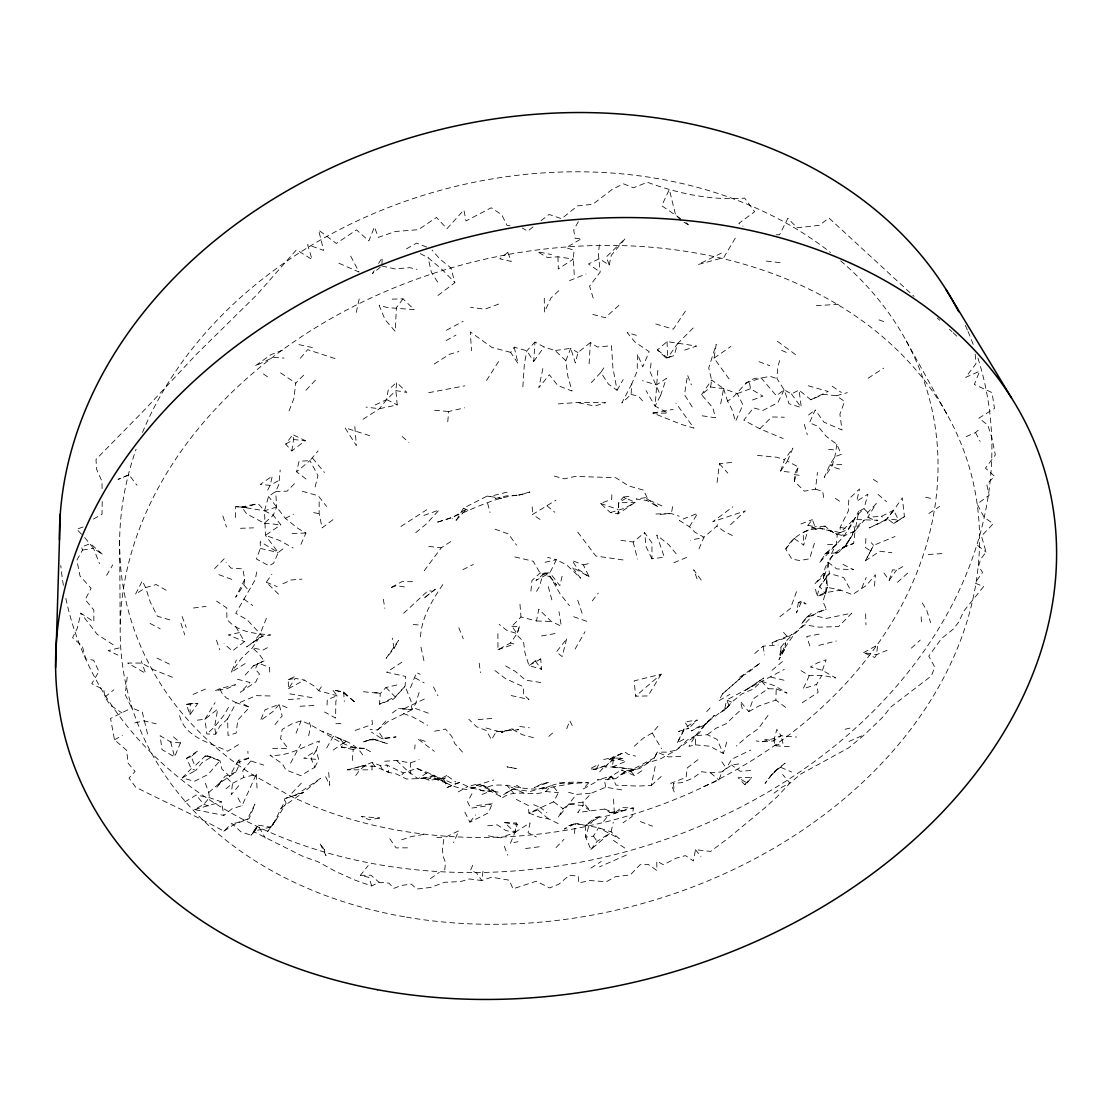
<?xml version="1.0" encoding="UTF-8"?>
<svg xmlns="http://www.w3.org/2000/svg" width="1112" height="1112" viewBox="0 0 1112 1112"><rect width="100%" height="100%" fill="white"/><g stroke="black" fill="none" stroke-linecap="round" stroke-linejoin="round"><path stroke-width="0.75" stroke-dasharray="5 3.75" d="M676.124 553.762L668.771 544.741L656.719 535.053L664.337 557.168L651.938 558.822L651.966 542.934L644.626 532.62L633.159 541.989L620.065 540.237M726.734 742.079L723.37 753.547L717.018 739.341L707.329 734.726L695.459 735.671L688.926 746.347L695.347 744.845L695.459 735.671L706.259 722.967L714.446 715.266L705.536 724.524L691.15 730.932L699.837 726.025M893.714 523.557L898.524 520.096L893.687 510.269L885.833 520.305L869.209 527.908L887.584 518.915L893.714 523.557L904.459 516.649L902.318 497.842L893.687 510.269L881.496 516.288L867.735 517.302L876.256 503.611L867.791 512.437L867.735 517.302L874.227 520.096L877.702 520.291L857.046 519.554L852.515 520.722L840.199 532.634L836.669 534.497C820.044 521.542 795.108 531.731 785.753 549.008L791.8 559.002L799.542 560.531L809.578 558.822L814.415 543.24M282.962 548.883L278.264 552.525L260.222 541.641L260.347 548.452L256.427 559.016L268.993 565.799L273.552 563.353L278.264 552.525L265.434 535.331L264.517 510.797L268.534 496.452L275.679 491.49L278.89 484.554L280.182 470.028M102.234 501.526L102.012 514.189L92.921 519.36M235.327 517.58L235.522 506.669L246.252 507.211L257.914 503.416L264.517 510.797L273.274 515.287L280.863 524.794L265.434 535.331L279.571 540.446L293.068 547.952M190.027 714.696L190.277 703.729L197.811 703.423L190.027 714.696L186.385 704.369L190.277 703.729M785.684 707.399L775.884 700.087L776.204 688.898L768.183 688.745L753.255 698.781L748.751 711.624L740.425 701.463L742.288 708.469L725.983 723.801L715.892 728.304L707.329 734.726M611.836 494.784L611.669 499.344L600.48 503.388L610.391 512.604L618.105 513.883L635.174 502.332L623.429 497.036L618.772 502.568L618.105 513.883L618.772 502.568L629.253 496.327L623.429 497.036M327.053 705.05L327.275 699.754L337.061 695.737L332.71 689.885L343.664 691.928L355.715 702.895L342.704 692.276L332.71 689.885M374.146 270.73L372.353 273.663L381.861 265.949L382.222 257.567L378.636 263.419M865.9 538.417L865.456 547.465L870.696 551.121L865.344 560.795L879.842 551.218L891.852 552.72M702.228 415.818L715.461 417.764L712.861 407.798L701.575 394.732L710.624 387.018L723.62 388.63L737.242 393.62L742.927 404.865L735.491 421.378L732.03 409.716L727.512 401.043C740.133 394.399 744.484 376.829 761.192 377.983L776.357 395.747L784.113 389.853L791.438 393.912L799.028 390.103L801.335 407.576L789.033 403.739L784.113 389.853L776.996 378.594L777.538 368.558L779.582 360.58M589.11 363.832L590.375 342.538L597.297 346.986L611.503 345.735L612.907 367.794L617.077 390.256L608.542 384.252L600.855 372.409L605.845 364.805M514.203 347.166L518.095 363.582L510.686 352.393L514.203 347.166L526.838 350.794L533.746 361.4L534.969 342.051L544.046 346.972L555.124 350.544L565.827 360.719L567.871 376.398L572.054 391.021L557.863 385.6L549.314 374.73L538.792 387.81L543.24 366.89M789.312 746.597L774.258 745.735L774.744 738.173L781.069 735.727L796.539 737.047M522.862 386.754L524.336 364.263L526.838 350.794L534.969 342.051M631.783 383.862L621.83 403.017L631.046 394.468L631.783 383.862L637.176 371.172L637.482 354.047L642.694 366.849L649.186 351.642L634.841 341.968L627.237 332.599L638.594 335.977M401.905 662.21L386.628 672.232L405.741 676.471L405.102 686.187L393.704 698.948L379.484 704.188L380.276 693.499L385.975 687.494L397.109 684.936M815.555 589.304L817.056 596.324L825.563 593.85L826.911 576.502L829.482 573.5L827.745 562.019C833.374 552.692 843.104 546.089 853.627 543.504L855.114 530.646L864.413 520.013C850.43 529.159 849.457 549.703 832.763 555.055L828.829 561.991L825.048 574.404L814.735 584.134L825.034 571.596L823.366 578.462L829.482 573.5L843.702 577.573L849.888 588.818M414.734 749.015L415.068 744.832M352.323 760.455L353.213 749.516L357.438 747.876L366.112 748.432C341.606 749.585 323.3 728.61 301.13 720.854L292.609 723.453L282.198 729.402L280.558 738.604L288.077 748.487L272.551 748.404M363.04 419.28L379.47 408.716L386.642 399.597L395.872 390.618L406.839 392.411L396.609 382.361L395.872 390.618L397.22 404.907L379.47 408.716L366.015 407.131M447.747 421.754L448.678 411.523L464.496 407.812M657.831 370.324L655.107 406.116L668.048 413.136L652.911 413.052L681.809 424.534L693.971 428.134L675.957 403.239M867.791 512.437L863.968 508.629L856.518 515.885L848.803 529.145L840.199 532.634L840.158 527.31L848.456 510.686L848.776 499.121L859.534 488.974L856.713 501.276L867.944 494.131L863.968 508.629L858.784 511.256L855.031 530.73L844.216 535.887L840.199 532.634L829.427 530.188L837.28 534.274L836.349 544.296L831.554 553.428L832.763 555.055M874.421 586.107L875.491 574.751L866.345 585.468L852.417 594.656L840.755 590.166L827.286 587.331L826.911 576.502L819.655 586.594L817.056 596.324L824.965 592.696L840.755 590.166M444.744 870.029L445.467 862.481L442.965 855.92L442.465 849.04L444.008 837.864L458.797 830.803L453.557 842.66M530.924 591.097L531.925 580.492L540.043 573.041L549.912 572.847L559.864 585.69L562.63 574.014M420.531 636.842C421.545 616.632 433.263 598.798 444.23 582.424M574.431 833.486L575.488 823.505L598.617 827.773L611.1 831.846L619.287 838.629L598.617 827.773L593.433 836.141L585.732 837.183L585.454 825.382L595.559 817.417L600.577 816.444L585.454 825.382L575.488 823.505L568.996 825.702L564.382 829.079L575.488 823.505M651.034 363.068L650.103 371.797L660.556 395.497L655.107 406.116L646.086 390.646M127.199 677.138L125.197 694.639L131.675 707.899L142.308 712.153L148.118 736.408M789.172 472.086L780.61 471.127L787.352 461.146L798.277 466.943L794.246 474.602L794.454 481.287L804.407 491.198L815.513 489.141L817.445 472.364M599.41 244.793L598.367 253.856L600.202 272.079L589.596 286.131L593.433 298.906M784.349 649.714L778.956 659.541L784.349 649.714L785.67 642.75L781.111 655.691L779.971 654.996L780.916 647.198C790.312 634.882 803.142 627.112 812.65 615.103L826.272 609.056L822.922 601.536L827.286 587.331L825.563 593.85L819.655 586.594L829.482 573.5M303.659 375.189L295.764 383.14L293.818 398.694L288.175 413.191M717.059 482.552L719.45 463.704L731.932 462.411M482.997 871.322L481.746 880.537L469.459 878.966L460.535 881.594L444.647 882.261L430.692 887.446L416.819 889.03L411.273 884.096L401.432 885.444L393.787 888.377L388.964 883.136L379.011 882.247L371.714 885.972L355.59 880.356L336.102 871.683L317.393 861.48L303.284 856.546L253.786 831.748L250.951 835.195L240.929 831.818L231.838 823.394L223.846 831.178C194.892 815.263 165.021 802.058 135.636 787.171L128.978 778.011L135.08 771.464L128.144 763.235L126.615 750.28L114.494 739.8L110.547 718.463L131.675 707.899M488.363 835.904L500.817 837.781L514.967 832.36L516.315 822.977L504.612 822.644L514.967 832.36L510.366 843.396L517.942 841.714M650.854 760.789L635.466 769.671L612.323 767.072L613.602 758.176L623.846 758.092L611.447 760.928L604.997 766.96L616.66 767.03L635.466 769.671L640.748 767.975L648.477 762.54L660.097 759.079L676.124 750.225L699.406 732.961L706.259 722.967L729.138 705.689L726.609 699.99L784.252 669.41M710.624 387.018L711.624 380.04L708.719 367.975L716.184 344.428L714.043 358.133L730.264 380.651M291.844 450.93L293.54 439.532L292.79 434.597L305.3 440.644L291.844 450.93L285.687 444.119L292.79 434.597M823.366 578.462L824.979 568.162L827.745 562.019L836.752 568.913L853.696 569.733L841.033 563.464M836.836 444.341L834.89 456.712L831.929 466.289L824.242 477.395L829.844 464.927L834.89 456.712L841.311 454.322L836.836 444.341L826.146 436.279L818.154 426.41L809.466 422.796L815.235 409.883L823.839 422.073L841.992 429.983L839.894 414.123L844.606 401.446L836.391 395.761L823.631 394.287L810.787 399.764L799.028 390.103M375.258 404.935L386.642 399.597L388.171 390.159L396.609 382.361M621.719 789.881L605.748 787.213L591.501 793.12L583.022 802.03L583.188 805.644L577.628 812.538L604.886 809.049L609.835 812.552L614.38 813.206L621.511 807.562L633.451 808.035L632.033 816.625L622.97 822.811M244.737 579.435L235.674 597.213L243.834 584.968L244.737 579.435L242.777 568.857L231.004 568.149L226.097 562.575M975.238 354.339L975.947 363.721L965.716 377.343L979.644 371.227L974.334 384.502L992.043 392.592L994.489 408.396L978.866 418.182L987.734 425.006L991.654 436.988L995.337 454.933L985.482 468.138L994.559 476.311L986.733 484.262L989.18 495.243L977.184 504.083L984.217 517.497L993.238 523.669L981.465 536.109L986.066 552.052L980.617 559.211L978.657 566.036L982.535 572.458L974.904 583.063L983.62 586.538L963.937 610.933L958.655 622.136L953.304 629.072L941.461 638.58L928.784 656.136L934.775 667.103L931.397 675.901L890.253 707.482L883.776 716.17L864.705 734.532L848.637 747.862L801.099 773.882L789.937 783.112L776.649 797.248L765.056 807.729L729.236 837.419L710.568 851.431L695.486 849.651L693.415 860.938L685.492 855.614L676.499 858.047L663.391 864.705L656.761 861.119L656.914 870.529L648.129 864.344L640.123 864.677L630.365 874.866L615.131 876.812L606.401 881.746L590.097 880.537L578.504 882.97L578.24 876.047L569.247 875.366L558.724 884.262L549.578 887.932L536.248 881.218L513.049 888.836L509.199 880.19L491.587 877.187L481.746 880.537L476.839 873.254L470.626 870.084L473.517 863.371M798.402 602.537L796.484 612.962L801.919 600.814L806.117 603.983L798.402 602.537L801.919 600.814M672.635 506.613L671.342 513.577L653.689 514.05M497.884 633.687L497.981 649.755L510.45 642.986L517.122 633.59L511.895 626.292L520.972 616.965L536.512 620.969L538.764 609.209L551.288 621.483L561.324 626.181L558.961 611.697M720.687 403.851L723.62 388.63L711.624 380.04L701.575 394.732M625.806 771.394L619.245 775.217L635.466 769.671L625.806 771.394L615.645 778.706L597.352 779.929L611.614 776.079L616.034 785.155L637.565 786.087L651.312 785.475L655.343 765.737M256.775 571.985L255.065 580.019L235.702 613.365L246.961 619.634L262.335 636.161L270.55 634.98C254.717 633.409 237.912 632.603 226.904 619.203L226.778 607.944L216.562 601.105M356.271 312.43L359.385 298.002M609.181 265.059L611.294 255.343L625.264 238.538L606.443 256.803L609.181 265.059L599.312 258.748L588.443 263.975L600.202 272.079M308.636 735.699L310.721 726.178L309.011 721.896M611.1 831.846L613.282 822.268M84.693 537.582L93.491 548.299L102.943 554.707L90.364 543.587L81.496 546.993L82.51 550.065L76.881 560.142L79.953 575.863L91.073 588.29L85.207 599.604L93.825 609.988L93.881 621.858L80.842 613.171L77.353 628.113L72.586 637.718L82.288 646.086L85.763 658.832L93.644 660.222L98.926 671.509L91.782 683.713L103.819 689.801L104.903 697.099L110.13 705.091L122 712.917M306.008 478.994L296.543 471.794L299.045 461.285L309.942 460.59L318.115 450.902M590.375 342.538L577.934 352.573L575.363 363.054L570.692 348.32L555.124 350.544M315.113 486.959L317.949 475.519L309.942 460.59L296.543 471.794M794.454 481.287L798.277 466.943M410.481 687.744L416.513 672.593L420.141 674.289M684.631 350.141L696.543 346.054L667.075 341.606L657.456 349.905L666.046 358.05L674.192 355.576L677.486 343.733L693.36 327.804M794.26 538.555L803.67 545.047L807.826 530.299M487.709 825.757L497.3 824.882L505.835 830.539L514.967 832.36L517.275 824.353L516.315 822.977M511.895 626.292L519.346 626.626L516.871 634.91L523.557 641.68L524.878 652.48L528.964 665.518L541.53 669.313L540.738 658.971L535.247 660.945L528.964 665.518L540.738 658.971M419.085 692.47L415.568 703.868L411.913 709.637L398.304 708.469L392.355 712.987M883.984 572.972L889.183 580.311L892.519 569.803L896.55 570.108L906.03 564.84M519.346 626.626L517.122 633.59L507.1 630.56L499.205 624.388M660.556 395.497L666.38 378.386L656.497 384.905L642.361 380.651M780.61 471.127L784.474 459.742L792.884 448.15L787.352 461.146M822.435 670.355L826.091 659.805L817.765 662.738L810.37 666.978L822.435 670.355L835.626 677.931L821.879 675.332L809.272 675.679L800.251 670.175M796.512 591.695L790.396 608.542L779.442 617.035M703.507 786.643L718.922 780.096L721.966 771.895L726.233 768.309L731.696 759.218L750.822 750.03M566.759 728.68L569.747 720.784L573.82 728.402M272.982 824.59L283.338 804.198L284.894 798.569L303.368 792.425L320.437 778.469L295.736 795.163L284.894 798.569L286.062 803.323L276.68 819.016L267.686 831.456L276.68 819.016L270.272 827.133L255.329 830.817L250.951 835.195L257.901 825.118L270.272 827.133M565.827 360.719L570.692 348.32L577.934 352.573M266.407 618.258L260.319 633.437L253.744 641.693L246.6 646.948L262.335 636.161L253.744 641.693M294.444 483.664L287.077 491.184L275.679 491.49L276.652 507.044L273.274 515.287L264.295 523.252L246.669 513.897L241.749 507.072L235.522 506.669M296.056 733.197L301.13 720.854M476.7 805.533L492.213 803.698L488.46 812.844L469.903 822.157L464.468 811.273M245.168 663.614L231.379 672.121L236.411 659.958M698.989 548.883L703.952 537.221L716.865 526.101L718.519 522.112M180.464 742.899L170.678 741.954L160.114 735.741L161.991 749.613L174.57 756.924L180.464 742.899L172.416 735.991M861.786 587.9L866.234 577.448M205.359 783.251L208.722 792.508L209.403 797.651L203.732 804.421L194.6 809.564L223.859 815.402L231.894 808.841L242.096 805.588L256.288 774.313L243.584 777.524L232.505 783.348L224.666 789.965M611.447 760.928L613.143 757.022L624.888 751.99L628.294 754.422L635.564 756.091M300.921 544.366L305.967 533.037L297.835 528.325L285.325 518.331L268.534 496.452M255.329 830.817L257.901 825.118L265.323 838.114M809.272 675.679L803.184 688.814L816.583 684.422L821.879 675.332M680.822 756.438L668.465 756.911L657.234 752.129L653.912 758.829L657.234 752.129L666.908 752.143L676.124 750.225L687.397 739.966L695.459 735.671M208.722 792.508L219.245 783.432L235.883 772.076L240.067 763.318L238.566 760.219L248.226 758.453L250.895 760.956L263.78 765.139M290.607 763.096L300.768 744.289M683.922 739.327L677.458 742.58L684.394 728.138L697.238 720.103L684.631 721.869L688.912 728.207L697.238 720.103M784.113 389.853L777.872 402.641L763.027 410.397L753.477 407.882L743.803 420.183L759.774 428.801L783.209 438.531M227.654 718.825L236.147 702.687L249.477 707.302L237.76 720.145L236.133 733.142L228.002 735.407L227.654 718.825L219.676 726.414L215.756 734.295L206.846 733.934L204.955 719.2L215.075 702.617M870.696 551.121L873.573 545.325L895.063 536.512M314.877 767.266L318.741 759.552L316.155 750.725L319.45 741.051C303.103 746.472 288.022 756.994 269.952 755.187L282.378 763.791L285.84 769.865L300.726 775.648L314.877 767.266L311.068 758.384L316.155 750.725L303.798 758.356L318.741 759.552M238.566 760.219L229.517 776.176L221.872 769.017L219.926 760.664L207.04 755.423L205.039 756.16L194.975 765.904L191.139 756.646L198.131 750.711L186.607 758.259L191.222 768.698L195.809 770.449L202.315 762.415L210.71 757.411L219.926 760.664L208.139 774.452L194.378 781.319L182.201 777.858L191.222 768.698M516.274 799.389L528.52 805.602L528.853 813.039L553.609 801.835L558.446 792.606L552.191 785.28L542.322 788.95L573.403 783.321L588.206 782.695C576.28 781.972 563.617 781.402 552.191 785.28L545.658 791.549C531.453 797.262 515.676 788.186 502.457 797.79M677.458 742.58L684.116 729.917L688.912 728.207L678.556 731.432L684.116 729.917M267.644 490.128L270.174 485.332L272.301 476.089L260.18 484.457L270.174 485.332L279.821 479.911M865.344 560.795L873.573 545.325L871.252 542.698M471.947 793.732L467.596 801.849L470.668 808.216L484.596 806.256L492.213 803.698M596.227 769.198L598.868 764.291L589.624 768.906L596.227 769.198L604.997 765.793L598.381 773.34M722.591 693.805L742.524 676.43L722.591 693.805L718.825 700.755L729.903 694.347M827.55 544.672L836.349 544.296L826.23 552.914L819.308 562.811L844.216 535.887L858.784 511.256M578.323 221.635L573.722 229.948L575.057 238.288L581.604 238.607L566.189 247.698L574 250.242L573.375 259.096L574.251 275.011M569.358 804.101L583.188 805.644L590.569 811.26L583.022 802.03L569.358 804.101L563.033 808.702L558.238 817.362L576.363 794.413L591.501 793.12M394.093 648.352L398.527 640.512L386.1 658.36L394.093 648.352L392.258 638.107M326.678 747.973L333.183 736.505C344.887 739.98 357.73 745.096 363.582 756.563M228.46 707.357L224.235 714.794L214.63 726.817L206.846 733.934M617.077 390.256L623.165 379.595M575.112 649.074L585.093 631.658M106.627 575.39L112.743 564.882M486.486 380.526L499.399 360.274M496.105 731.821L507.878 730.334L501.429 732.53L511.548 728.944L518.692 729.694L496.105 731.821L491.49 739.647L486.236 730.473L476.631 726.789L468.805 719.283M845.634 546.117L855.031 530.73L852.515 520.722M536.568 591.389L539.292 586.775L543.031 574.376L549.912 572.847L556.389 559.67L566.814 565.049L580.603 578.198L572.263 567.301L589.124 576.739L583.397 564.91L572.054 560.49L577.684 568.969L589.124 576.739M735.268 238.149L723.717 257.567L698.197 264.503L721.271 253.188M456.267 520.194L463.523 508.156L487.139 496.063L501.484 498.259L495.118 498.621L506.141 495.924L520.235 494.979L529.965 491.977L518.665 495.076L520.235 494.979C490.072 496.911 464.496 514.925 435.89 522.584L452.737 517.455L466.901 508.601L456.267 520.194L452.097 518.623M661.167 674.178L647.99 695.931L635.605 696.209L634.215 680.85L661.167 674.178L635.605 696.209M689.44 526.74L697.627 513.355L679.39 520.499L689.44 526.74L695.028 532.287L703.952 537.221L690.663 540.265M253.786 831.748L257.901 825.118M779.971 654.996L794.093 634.257L804.671 624.819L819.488 627.196L838.656 626.529L851.834 613.143L826.091 618.467L812.65 615.103L806.242 617.785L801.071 624.207L811.385 613.212L806.242 617.785M294.235 676.833L288.244 679.64L288.467 688.731L295.236 678.348L304.257 680.071L314.154 686.007L318.727 690.774L337.061 695.737L335.838 701.88L335.602 718.06L324.551 712M318.727 690.774L321.326 686.813M259.443 637.315L252.41 647.796L241.234 658.61L231.379 672.121M685.395 311.179L673.344 329.166L655.719 323.981M446.76 775.551L439.782 779.206L422.643 777.496L429.051 780.318L444.967 778.178L446.76 775.551L455.837 782.028M278.5 594.114L266.296 582.257L271.898 574.195M657.456 349.905L667.603 357.911L677.486 343.733M450.791 541.558L441.269 547.799L423.741 571.387M355.743 775.551L359.718 769.935L365.681 765.153L371.964 762.373L380.151 765.459L386.962 765.042L403.434 772.951L416.875 768.406L433.193 774.758L447.802 783.654L435.709 779.234L433.193 774.758L429.969 778.511M533.746 361.4L544.046 346.972M889.183 580.311L896.55 570.108M768.003 715.433L758.273 728.749L747.792 736.047L736.325 746.055M235.883 772.076L225.041 776.218L216.604 787.63L222.15 780.346L219.245 783.432M771.45 774.828L765.056 783.376L774.452 771.45L785.169 763.124L771.45 774.828L779.832 766.974L791.605 771.992M403.003 298.85L396.414 307.621L395.205 331.362L385.058 319.617L379.136 305.369L387.782 307.649L414.206 309.609L403.003 298.85L390.951 299.17M590.861 849.554L597.116 841.367L609.96 833.152L590.861 849.554L585.732 837.183L588.748 826.174L595.559 817.417C609.028 817.709 620.357 809.842 633.451 808.035M592.265 600.897L598.27 593.113M353.213 749.516L341.287 747.181L345.874 741.287L322.452 731.154M469.903 822.157L475.547 814.929M893.687 510.269L885.833 520.305L881.496 516.288M815.986 529.284L807.882 525.309L812.358 519.638L815.986 529.284L825.034 526.115L831.025 531.147L820.851 528.52M785.753 549.008L795.469 536.804M402.03 774.689L403.434 772.951M371.714 885.972L368.906 877.368L360.33 875.352L368.155 865.581M603.621 821.281L607.75 816.138M747.153 782.973L751.726 777.344L738.132 777.733L744.72 784.599L747.153 782.973L738.132 777.733M274.928 724.69L282.17 715.933L279.154 704.369L265.142 709.776L260.347 720.618L272.982 711.527L279.154 704.369L289.94 708.858M238.732 785.697L231.213 794.76L232.505 783.348L225.041 776.218M634.257 746.235L643.209 738.201L652.257 733.003L658.902 725.121M250.895 760.956L242.833 770.505L243.584 777.524M300.379 358.231L307.663 349.654L336.769 359.134M849.512 540.071L838.934 552.122L831.554 553.428L826.23 552.914M245.238 675.067L253.3 665.935L264.072 660.889L258.776 653.647L252.41 647.796L262.932 650.075L268.604 647.059M588.637 782.848L583.035 789.089L595.031 782.445M776.204 688.898L787.101 693.096L774.369 685.673L761.609 681.239L753.311 689.037L741.787 693.93L731.765 702.186L724.468 710.276L717.587 713.987M706.704 711.624L711.166 706.773M385.878 721.049L377.663 729.958L370.087 729.541M379.484 704.188L395.191 696.863L405.102 686.187L410.995 701.005L411.913 709.637L398.304 708.469M558.224 823.631L548.299 818.779L539.932 817.32L528.853 813.039L537.972 810.036L540.362 807.451L546.909 812.747M591.334 382.597L600.855 372.409M291.872 793.19L302.339 782.083M305.995 390.201L316.711 378.886M556.042 847.608L563.951 839.351M744.72 784.599L751.726 777.344M214.602 568.621L226.139 556.778M604.997 766.96L613.602 758.176L625.931 761.233L612.323 767.072M703.034 726.178L706.259 722.967M759.774 428.801L771.714 416.972L784.349 417.208M729.138 705.689L724.468 710.276L726.609 699.99L731.765 702.186M730.528 524.697L745.36 510.867L712.82 521.695L732.85 506.836M558.794 290.719L550.968 297.974L544.435 312.041L544.268 297.182M651.312 785.475L661.223 776.482M403.656 613.282L428.05 590.653L431.484 591.111M897.467 582.313L909.338 571.624M911.367 648.101L920.263 640.081M618.911 305.397L605.22 317.685L589.555 313.584M548.828 736.38L553.985 731.752M966.092 436.627L975.53 432.582L980.339 428.342M754.742 653.536L763.068 646.169L778.164 645.016M772.062 670.272L782.431 661.501M852.362 532.954L855.114 530.646M415.791 532.634L426.382 523.905L439.143 510.019L422.574 515.857M104.903 697.099L113.883 689.801M533.051 226.945L527.727 231.115L522.293 228.03M541.044 220.704L549.036 214.449L561.616 218.703L577.517 205.873L592.738 204.33L612.406 189.235L623.471 183.827L633.437 187.789L647.351 182.243C678.07 193.613 711.902 200.73 744.692 198.117L754.631 211.711L738.841 223.387L742.983 226.209M235.716 626.654L244.487 641.582L232.297 651.062L224.026 643.667M808.535 415.012L815.235 409.883M697.975 759.691L687.313 767.85L686.076 777.371L670.758 783.307L674.261 792.022L673.469 783.473L670.758 783.307M437.906 295.514L454.877 282.629L450.958 268.006L439.754 258.887L432.012 250.061M332.961 519.693L322.119 527.88L319.158 513.702L319.144 499.761M774.035 793.162L782.459 786.893L789.937 783.112L782.653 774.522M738.813 763.93L731.557 764.973L721.966 771.895L710.54 772.798L701.575 771.742L692.971 778.108L682.073 782.584L673.469 783.473M764.708 739.327L773.743 740.898L776.815 729.389L781.069 735.727L773.743 740.898L762.137 741.746L756.16 740.898M430.469 878.591L439.296 872.378M714.043 358.133L730.918 346.444M333.155 750.058L345.874 741.287M605.748 787.213L604.817 782.278L611.614 776.079L621.177 770.046L634.702 775.648L644.293 769.045M408.438 771.728L418.14 778.747L426.341 773.229L443.855 779.359L454.057 784.196L459.367 782.542L467.804 786.559L477.229 784.071L487.654 786.851C506.919 780.332 526.379 793.94 546.034 787.018L530.577 791.341L513.216 789.353L505.904 792.884L512.813 789.27L500.539 796.4L490.489 791.202L483.386 785.684L476.492 785.239L493.756 780.026M128.964 474.81L118.053 479.411L128.964 474.81L137.012 485.291M772.089 642.597L787.824 637.148L792.036 634.34L772.089 642.597L772.409 644.64M280.641 808.424L303.368 792.425L295.736 795.163M613.143 757.022L607.847 760.483L624.888 751.99M223.846 831.178L233.826 824.645L249.144 818.613L254.954 804.184L248.74 816.486L249.144 818.613L236.05 822.991L231.838 823.394M868.152 378.205L883.651 368.114M928.895 513.452L939.612 506.474M400.876 526.462L426.647 509.81M802.238 702.645L818.14 692.428L816.583 684.422M590.903 868.097L601.147 861.522M434.236 364.013L449.498 354.269L458.839 351.517M514.967 832.36L530.049 822.866L528.075 832.763L536.345 836.988M824.617 554.221L829.357 551.246M540.071 519.401L532.537 514.481L555.986 500.178M238.482 744.623L227.64 751.212C209.876 742.455 184.175 737.506 179.338 714.571M184.759 801.974L196.198 795.024L209.403 797.651L221.469 801.863L223.859 815.402M285.687 444.119L293.54 439.532L305.3 440.644M904.459 516.649L898.524 520.096L887.584 518.915M406.45 248.852L416.611 243.111L429.315 248.157M458.2 791.911L467.804 786.559M446.107 340.564L455.92 335.115M748.751 711.624L759.26 705.786L775.884 700.087M114.494 739.8L122.362 735.435M424.339 699.017L404.17 708.65M288.467 688.731L304.257 680.071M863.607 652.633L877.688 644.932L876.562 654.662L874.783 657.484L863.607 652.633L876.562 654.662L887.042 650.312M182.201 777.858L195.809 770.449M654.607 757.703L630.323 770.713L621.177 770.046M446.385 330.278L463.162 321.298M428.315 713.153L414.929 708.33L387.671 721.841L377.663 729.958L383.279 738.868L396.08 736.908L381.458 738.396L371.464 732.127M285.325 518.331L293.582 514.147M462.884 569.664L473.434 564.409M443.855 779.359L447.177 787.532L454.057 784.196M810.787 399.764L828.176 391.438L807.854 385.669M253.3 665.935L264.072 660.889M282.879 583.772L291.024 579.991L301.95 579.102M626.417 855.045L599.465 866.873M825.034 526.115L815.36 526.768L803.128 532.314L803.67 545.047M848.984 741.44L864.705 734.532M220.065 688.62L214.88 690.872L227.029 688.634L235.549 684.714L220.065 688.62L221.58 692.693L226.083 697.752L236.147 702.687M193.029 694.444L205.498 689.051M673.914 562.686L687.133 557.209M447.177 787.532L459.367 782.542M236.508 763.179L248.226 758.453L247.879 751.253M569.539 280.627L585.954 274.038M842.451 547.966L853.627 543.504M282.573 350.127L270.828 354.742L255.079 366.029L273.121 357.452L284.088 358.064M482.094 794.427L493.353 790.076M800.932 523.988L812.358 519.638M384.669 761.247L396.525 760.483L410.411 762.929L419.057 759.704M498.662 304.09L484.721 309.247L470.529 307.218M752.476 400L762.901 396.15L750.503 388.741L749.168 380.804M737.242 393.62L750.503 388.741M186.607 758.259L191.139 756.646M817.167 612.323L826.272 609.056M497.981 649.755L514.175 644.057L510.45 642.986M83.08 527.005L76.7 529.215L82.427 535.192M593.447 769.699L604.997 765.793M745.457 383.195L761.192 377.983L770.129 376.356L776.996 378.594M401.668 839.81L411.551 836.53L424.242 834.361M568.996 825.702L575.766 823.547M194.6 809.564L221.469 801.863M369.684 739.855L362.262 742.163L373.007 739.035L387.852 743.872L373.007 739.035L369.684 739.855L377.468 739.966M276.652 507.044L264.517 510.797L241.749 507.072L257.914 503.416M610.391 512.604L624.749 508.226L635.174 502.332L618.772 502.568M666.046 358.05L674.192 355.576M774.258 745.735L782.945 743.15L781.069 735.727M836.391 395.761L847.344 392.633M762.137 741.746L774.744 738.173M347.597 769.824L365.681 765.153L347.597 769.824L372.061 769.851L371.964 762.373L374.813 766.279L388.852 772.479L396.261 773.924L406.519 779.025L427.939 778.289L429.051 780.318M604.886 809.049L614.38 813.206L626.682 809.814M475.046 787.449L468.986 787.157L482.413 790.743L490.489 791.202L482.413 790.743L475.046 787.449L466.97 789.589C454.377 787.866 444.077 782.361 433.374 775.995L418.14 778.747M355.145 730.389L372.437 724.412L371.811 718.143M583.397 564.91L590.402 563.117M818.821 645.363L836.307 640.998M493.714 495.452L508.462 491.81M119.123 647.962L108.128 650.589L117.969 655.079M845.051 729.277L853.516 727.262M134.816 722.939L143.837 720.812L156.18 723.842M545.047 562.283L556.389 559.67L547.66 557.348M603.691 759.51L616.09 756.772M239.455 632.589L228.21 634.91L244.487 641.582M428.676 392.703L464.872 385.836M434.639 731.223L445.509 729.041L451.833 736.505L454.725 743.455L464.232 753.978M819.085 634.146L806.728 636.495L810.495 648.087M288.244 679.64L295.236 678.348M652.911 413.052L673.177 409.397M541.433 635.967L555.055 633.562M609.835 812.552L621.983 810.481M82.51 550.065L93.491 548.299L99.524 563.714M645.53 497.648L636.147 499.024L646.837 500.483L658.582 507.253L645.53 497.648L646.837 500.483M193.418 608.014L206.026 606.401M197.352 720.173L204.955 719.2L217.66 709.136L214.63 726.817L215.756 734.295M525.587 848.525L539.556 846.746M435.709 779.234L444.967 778.178M660.264 514.37L671.342 513.577L679.21 516.19M816.264 305.689L842.02 304.062M478.146 719.589L493.964 718.255M186.385 704.369L197.811 703.423M558.321 403.892L577.225 402.502L605.526 402.697L594.892 406.047L577.225 402.502M288.355 699.531L299.865 698.739M557.946 256.789L558.293 268.951L573.375 259.096L557.946 256.789L547.41 257.498L537.43 251.701L551.482 254.551M750.669 770.56L740.244 771.269L731.557 764.973M928.242 554.485L945.617 553.345M300.101 706.231L314.335 705.508M335.866 723.745L343.955 723.398M240.456 528.297L253.536 527.852M841.756 464.58L829.844 464.927L833.5 467.262L842.479 470.001M292.081 533.454L305.967 533.037M360.33 875.352L370.977 875.227L379.011 882.247M407.478 847.831L396.08 847.886L388.727 837.169M412.566 581.687L401.849 581.701L389.673 588.248L396.414 585.579L404.49 586.969M776.12 234.771L779.568 234.771L787.88 218.272L797.068 227.779L819.266 225.347L828.885 217.952L914.036 296.39M361.483 765.987L374.813 766.279M270.063 695.959L256.177 695.639L240.4 702.27L249.477 707.302M559.28 782.973L575.321 783.376M241.749 507.072L246.252 507.211M536.512 620.969L551.288 621.483M341.287 747.181L357.438 747.876M413.261 624.555L421.698 625.166M436.821 837.322L444.008 837.864M545.658 791.549L558.446 792.606M434.597 410.258L448.678 411.523M264.295 523.252L280.863 524.794M695.347 744.845L709.859 746.221L723.37 753.547M757.453 455.392L776.829 457.254L784.474 459.742M828.565 449.359L834.987 450.012M363.429 691.72L380.276 693.499L371.45 691.497M428.773 546.437L441.269 547.799M766.404 261.084L782.5 262.932M205.039 756.16L212.753 757.147M519.777 726.511L529.395 727.762M504.612 822.644L517.275 824.353M510.116 225.778L507.03 225.347L501.72 214.699L491.198 207.791L466.011 220.954L463.912 209.959L446.968 228.725L436.502 217.424L418.446 229.656L395.372 231.491L378.344 237.37L374.41 226.987L368.878 240.929L356.507 229.864L336.352 243.472L318.588 230.073L323.648 250.395L307.649 244.696L312.083 259.541L296.445 249.783L256.83 294.819L196.24 354.45L145.074 409.299L96.021 459.409L96.466 468.958L101.998 481.413L102.123 491.462M794.246 474.602L802.767 475.769M540.807 682.518L525.656 680.169L515.259 671.384L503.305 664.601M623.081 559.962L595.837 556.014L577.656 531.995M289.815 693.86L313.111 697.836M487.139 496.063L490.628 496.73M807.882 525.309L815.36 526.768M493.102 791.146L498.621 792.217M313.695 512.618L319.158 513.702M840.158 527.31L848.803 529.145M298.947 344.637L313.834 347.834M511.186 695.57L529.048 699.476L523.78 695.042L523.168 686.59L505.46 678.626L492.699 668.812M631.046 394.468L638.413 396.094L643.292 401.668M260.347 548.452L278.264 552.525M381.861 265.949L394.746 268.909L409.8 267.658L417 269.34M925.657 497.231L933.26 498.968M837.28 534.274L844.216 535.887M514.884 556.959L533.246 561.24L540.043 573.041L547.868 574L556.681 585.134L547.868 574L536.026 580.381L543.031 574.376L550.468 577.031L559.934 593.613L569.455 605.72M770.644 677.041L784.127 680.252M608.987 777.024L615.645 778.706M237.454 679.265L249.964 682.476L240.526 692.22L255.899 681.753L259.43 673.9L255.218 669.16L258.081 662.988L269.59 667.52L269.799 674.817M381.458 738.396L383.279 738.868M510.686 352.393L491.907 347.389L470.293 331.932L471.502 350.739M533.468 737.701L522.265 734.698L511.548 728.944M568.607 792.328L576.363 794.413M486.069 728.026L499.177 731.571M554.29 476.075L564.243 478.827L575.085 476.436L615.575 477.66L628.892 486.027L643.556 490.1L648.115 499.788L663.544 506.599M369.698 435.695L344.998 427.772L356.41 445.662L354.603 423.853M302.353 491.295L318.268 495.813L326.58 506.474M208.639 805.88L203.732 804.421L196.198 795.024M169.761 619.884L157.376 616.173L150.287 602.12L145.602 587.609L142.322 580.853L135.456 594.322L145.602 587.609L156.166 584.537L166.466 590.402M476.492 785.239L493.255 790.34L500.539 796.4M815.513 489.141L822.699 491.365L824.006 499.455M878.953 319.881L886.973 322.661M600.48 503.388L617.938 509.463M573.695 616.715L589.193 622.178M495.021 529.187L508.448 533.982L516.524 545.172M218.911 574.695L235.216 580.603M758.996 361.692L769.782 365.695M640.387 821.587L652.605 826.216M403.517 713.515L413.261 717.24L427.689 725.302M172.499 677.264L154.026 669.924L141.683 663.086L127.769 663.044L145.644 673.344L141.238 661.001M266.296 582.257L277.208 586.608M533.635 804.671L540.362 807.451M425.132 741.329L417.667 738.854L434.417 751.309M338.938 263.252L359.065 272.051L349.766 254.37M781.653 350.363L787.407 352.879M523.446 792.884L506.78 785.141L513.647 793.078M483.386 785.684L493.255 790.34M463.523 508.156L469.361 510.95M157.014 658.095L171.081 664.934M386.642 399.597L397.22 404.907M732.363 535.567L724.273 531.48L716.865 526.101M416.875 768.406L426.341 773.229M420.322 253.661L428.078 257.65L442.868 270.23L454.877 282.629M150.037 623.415L160.184 628.808M366.14 749.321L373.827 753.408M415.054 677.917L424.145 682.851M207.04 755.423L210.71 757.411M684.061 222.358L689.801 225.597L685.909 222.636M829.427 530.188L836.669 534.497M516.51 785.211L523.724 789.687M873.337 479.439L879.87 483.567M113.132 644.738L97.217 634.396L80.842 613.171M835.334 498.412L840.672 501.901M613.407 840.408L624.791 848.053M280.558 372.881L295.764 383.14M832.193 386.212L841.339 392.48M263.419 373.924L269.688 378.33M243.889 599.09L252.799 605.553M777.441 341.328L798.096 356.493M553.609 801.835L563.033 808.702M680.711 218.675L661.709 205.72L669.327 189.485L675.512 214.713L681.197 220.732M977.559 545.366L986.066 552.052M546.909 505.765L554.846 512.271M537.972 810.036L548.299 818.779M878.049 494.437L886.5 501.651M402.169 436.543L408.882 442.367M710.54 772.798L718.922 780.096M937.333 318.101L939.696 320.284M949.412 329.277L951.9 331.598M953.151 332.766L959.378 338.562M396.525 760.483L410.759 773.924L410.411 762.929M385.975 687.494L395.191 696.863M339.772 738.757L344.928 744.414M783.543 632.422L787.824 637.148M243.834 584.968L249.032 590.806M719.45 463.704L727.79 473.114M630.323 770.713L634.702 775.648M761.609 681.239L768.183 688.745M312.555 458.116L324.468 472.53M695.486 849.651L700.977 856.782M535.247 660.945L541.53 669.313M701.227 580.116L693.679 569.733L697.544 580.033M791.438 393.912L801.335 407.576M593.433 836.141L597.116 841.367M721.896 761.859L726.233 768.309M437.683 282.114L431.4 272.384L428.078 257.65M692.248 406.978L684.478 394.704L687.55 375.091L691.358 384.863M922.251 603.01L926.769 610.293L930.577 622.65M652.257 733.003L661.529 748.682M380.151 765.459L382.236 769.198L388.852 772.479L386.962 765.042M906.252 340.884L948.327 416.722M237.954 797.86L242.096 805.588M824.965 592.696L825.563 593.85M975.53 432.582L980.131 441.422M433.471 686.938L437.947 695.778M651.938 558.822L646.1 546.729L644.626 532.62M325.649 776.69L329.777 785.336L328.401 769.24M458.839 627.71L463.245 638.802M504.292 846.26L507.809 855.253M182.104 616.479L186.218 627.349M216.451 640.206L219.801 649.853M577.74 600.216L582.062 613.296M180.909 623.165L184.773 634.91M222.9 515.996L226.473 527.046M723.62 388.63L727.512 401.043M804.296 424.353L807.284 434.806M548.285 586.622L552.442 602.023M487.626 503.305L490.058 512.521M170.678 741.954L174.57 756.924M633.159 541.989L637.496 559.1M420.975 647.184L424.186 661.793M383.334 599.271L384.863 608.375M763.068 646.169L764.5 654.954M479.175 663.127L480.453 672.663M519.985 604.33L520.972 616.965M343.664 691.928L344.275 701.477M613.532 799.111L614.38 813.206M256.288 774.313L257.219 791.174M921.167 616.882L921.5 623.207M532.203 506.891L532.537 514.481M667.075 341.606L667.603 357.911M865.65 613.866L865.956 624.888M780.916 647.198L781.111 655.691M119.637 540.682L120.193 627.293M840.658 260.847A414.303 326.483 -14.7 0 1 829.719 699.962A414.303 326.483 -14.7 0 1 290.051 795.817L251.59 774.174A414.303 326.483 -14.7 0 1 136.067 449.29M142.489 432.485A414.303 326.483 -14.7 0 1 830.525 252.535M977.934 358.092A471.988 372.854 -14.7 0 1 618.856 853.571A471.988 372.854 -14.7 0 1 65.177 595.156M63.384 585.357A471.988 372.854 -14.7 0 1 60.799 565.438M965.341 325.399A471.988 372.854 -14.7 0 1 967.384 330.014M968.052 331.557A471.988 372.854 -14.7 0 1 973.612 345.526M566.661 638.927L562.13 656.58L556.417 651.896L566.661 638.927M435.223 589.249L423.547 598.617L435.223 589.249M759.663 663.447L747.459 673.135L738.896 677.82L759.663 663.447M507.823 252.438L499.774 258.818L511.242 261.403L507.823 252.438M763.61 678.098L745.374 690.441L763.61 678.098M542.169 783.807L534.163 787.574L549.537 782.125L542.169 783.807M379.539 817.987L369.462 819.836L361.469 816.583L379.539 817.987M516.177 768.531L506.933 766.891L516.177 768.531M324.301 849.582L319.797 843.146L325.983 855.614L324.301 849.582M406.45 917.136A435.626 331.807 -14.7 0 0 972.374 478.799A435.626 331.807 -14.7 0 0 270.814 358.62A435.626 331.807 -14.7 0 0 406.45 917.136"/><path stroke-width="1.5" d="M55.6 667.422L60.256 514.175M945.909 289.342L1011.531 397.971M59.45 540.043A471.988 372.854 -14.7 0 1 435.598 130.729A471.988 372.854 -14.7 0 1 958.683 311.68M377.385 989.694A507.67 381.611 -14.7 0 0 1050.326 493.13A507.67 381.611 -14.7 0 0 240.553 342.704A507.67 381.611 -14.7 0 0 377.385 989.694"/></g></svg>
